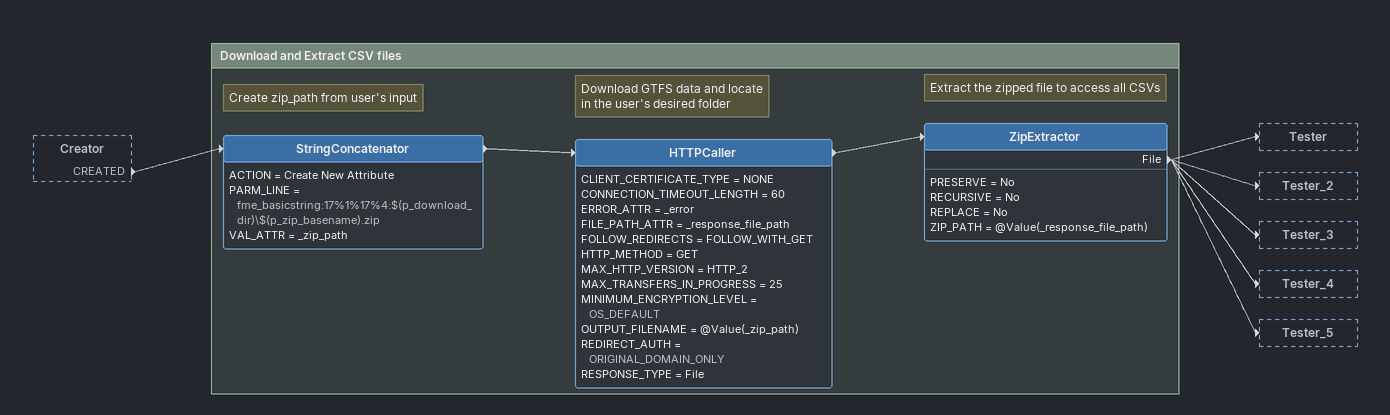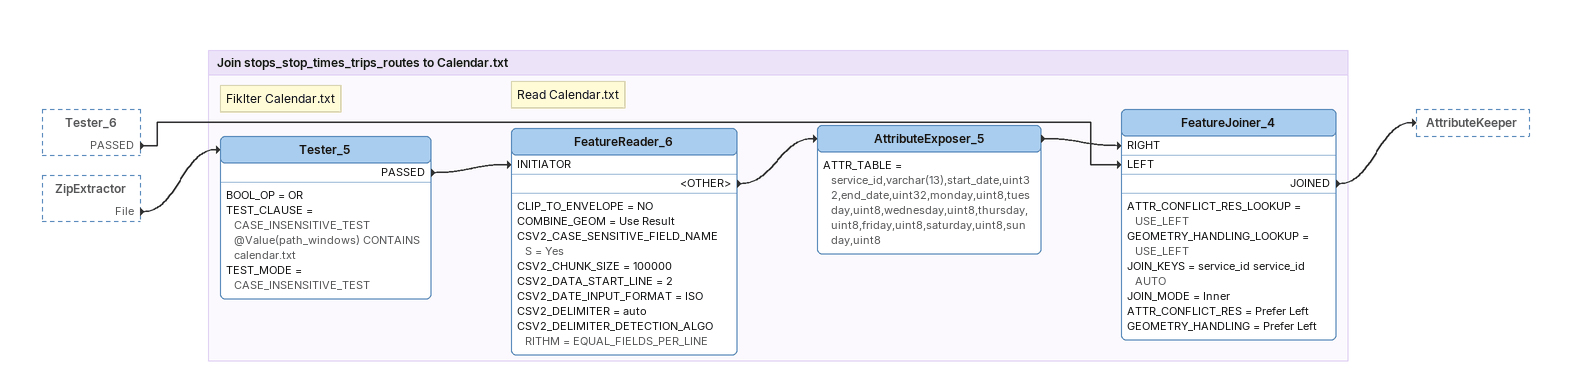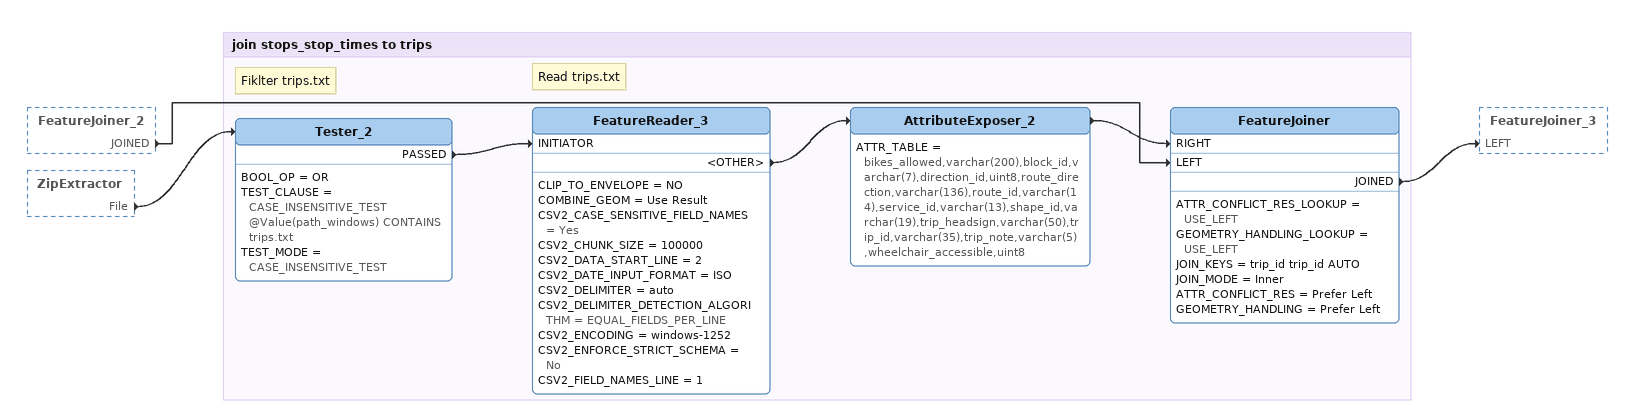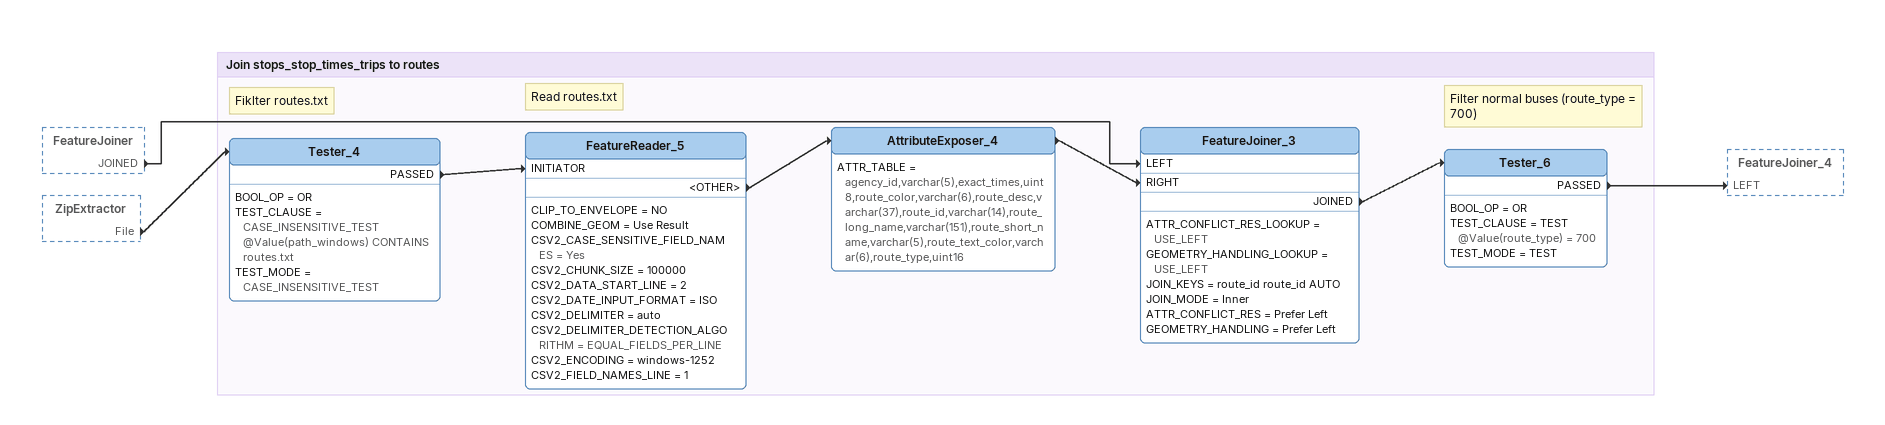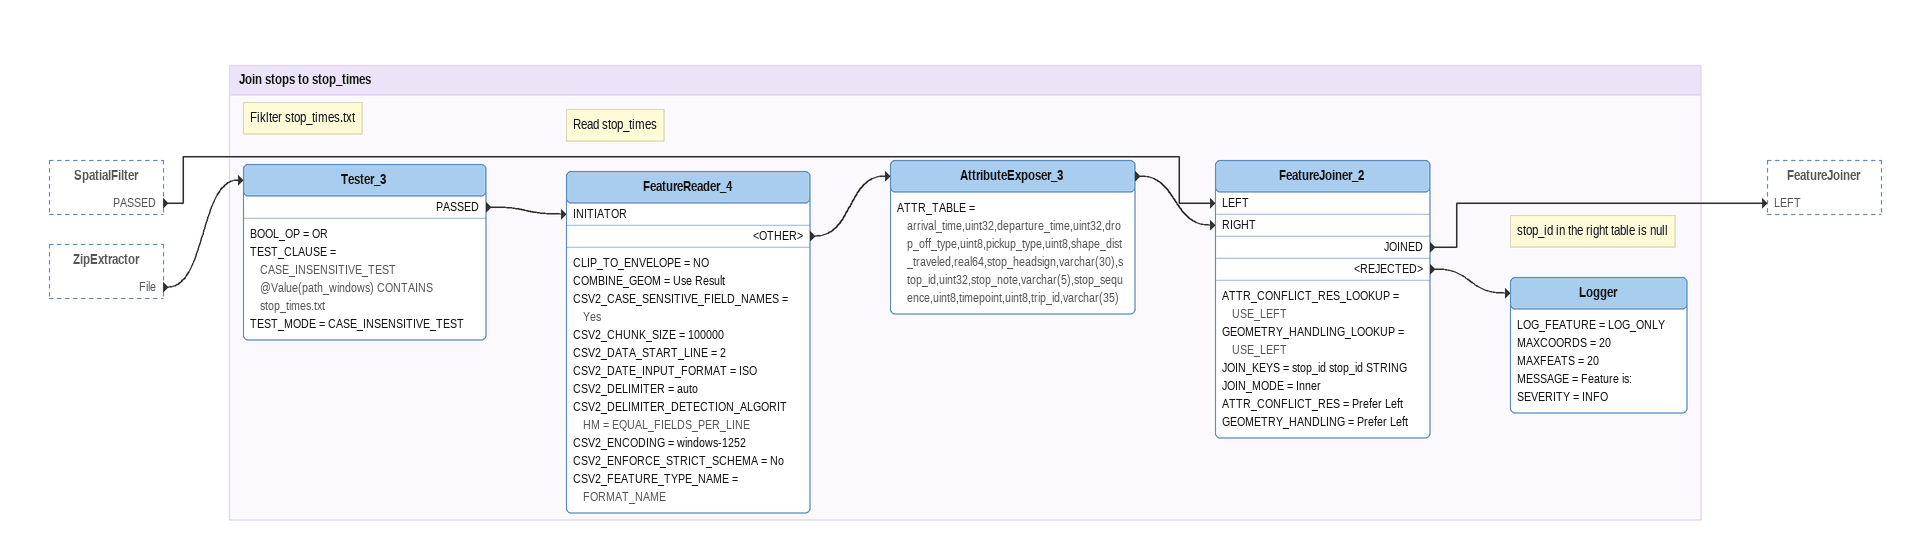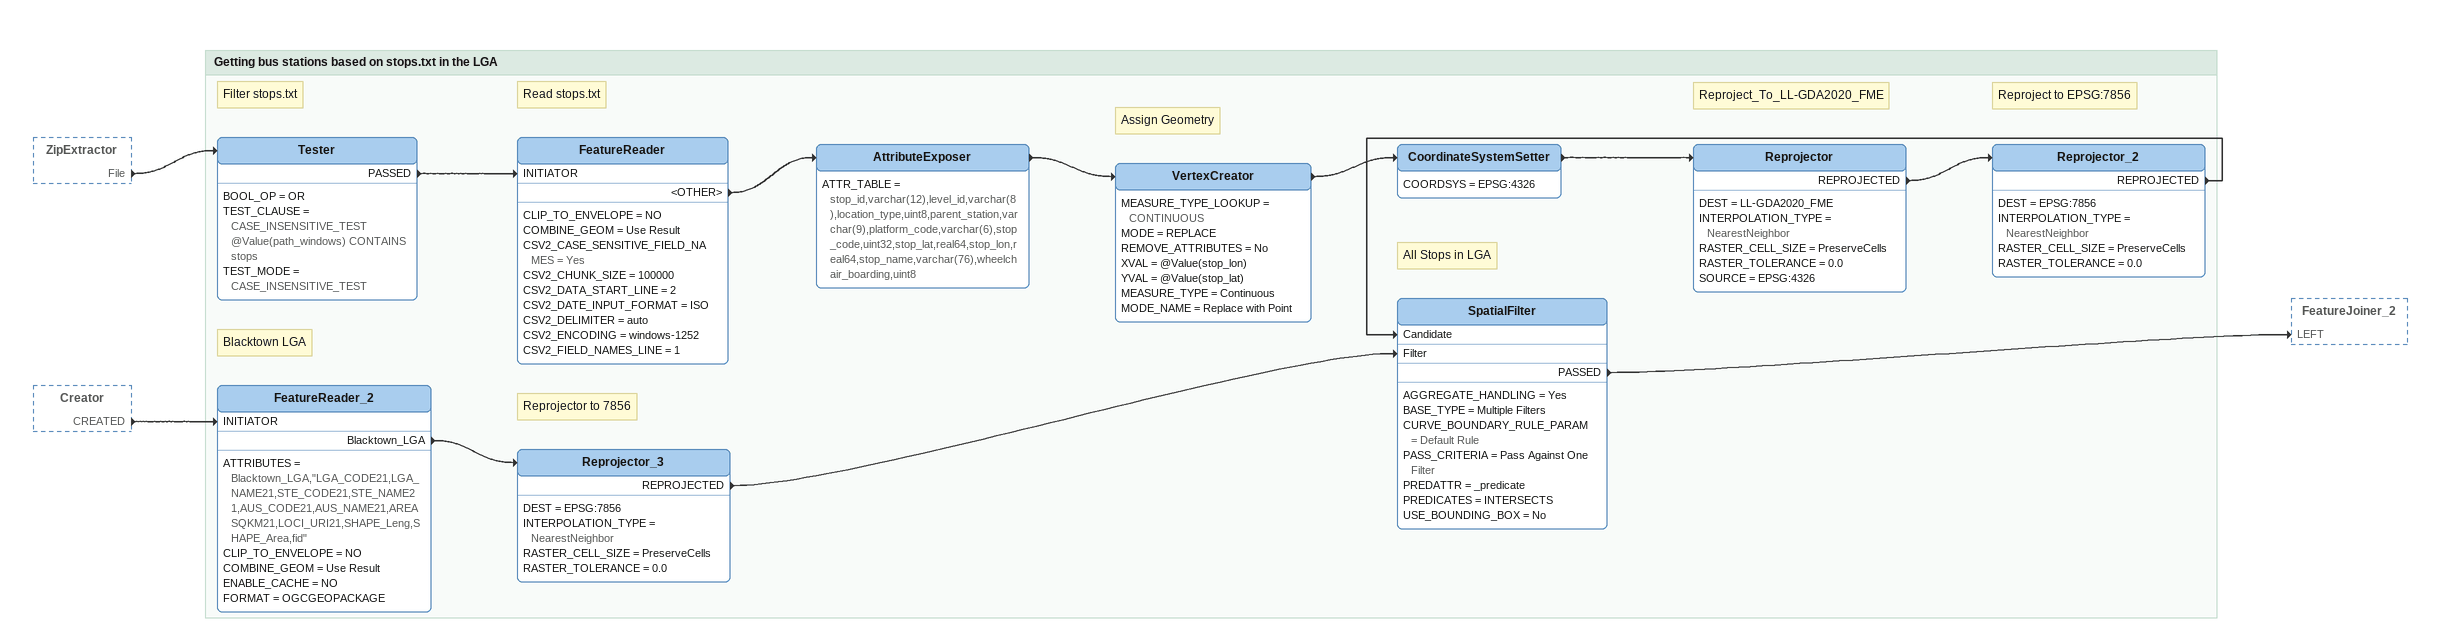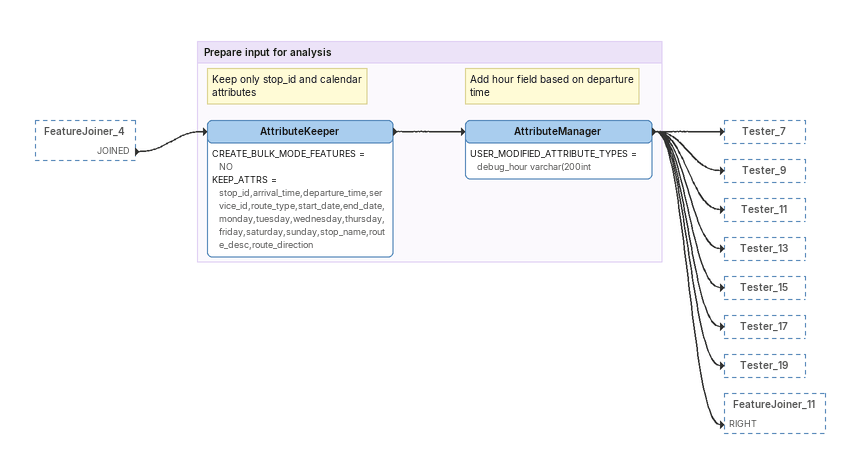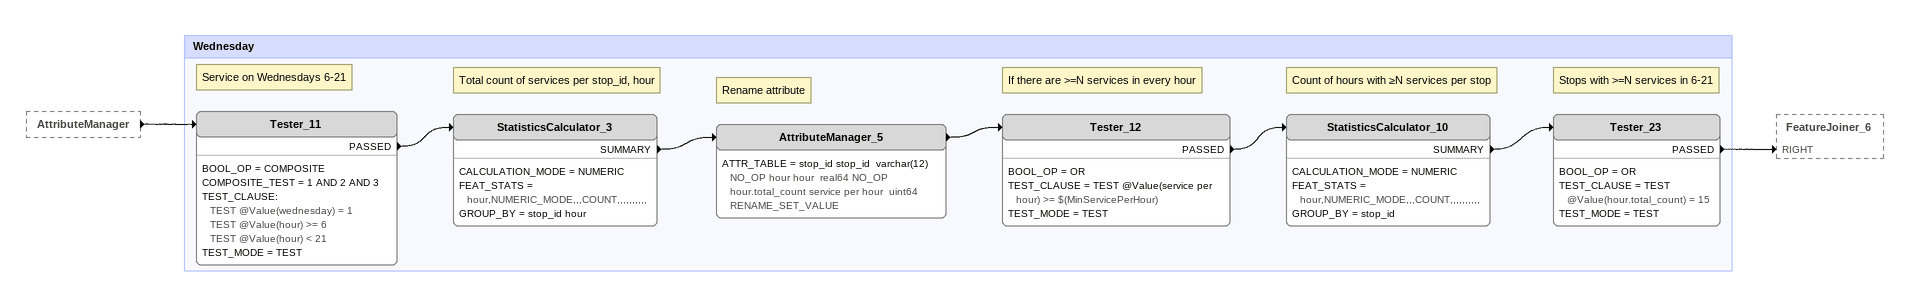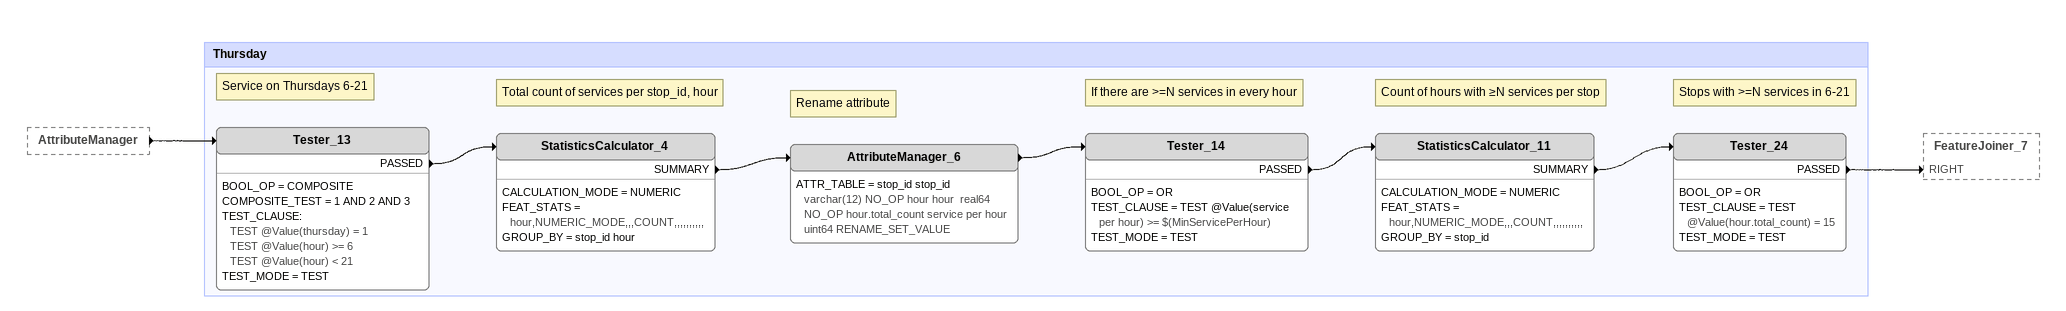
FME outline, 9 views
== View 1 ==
Creator [outside]
    CREATED -> StringConcatenator

Bookmark: Download and Extract CSV files
Note: Create zip_path from user's input
StringConcatenator
    ACTION = Create New Attribute
    PARM_LINE = fme_basicstring:17%1%17%4:$(p_download_dir)\$(p_zip_basename).zip
    VAL_ATTR = _zip_path
    -> HTTPCaller
Note: Download GTFS data and locate / in the user's desired folder
HTTPCaller
    CLIENT_CERTIFICATE_TYPE = NONE
    CONNECTION_TIMEOUT_LENGTH = 60
    ERROR_ATTR = _error
    FILE_PATH_ATTR = _response_file_path
    FOLLOW_REDIRECTS = FOLLOW_WITH_GET
    HTTP_METHOD = GET
    MAX_HTTP_VERSION = HTTP_2
    MAX_TRANSFERS_IN_PROGRESS = 25
    MINIMUM_ENCRYPTION_LEVEL = OS_DEFAULT
    OUTPUT_FILENAME = @Value(_zip_path)
    REDIRECT_AUTH = ORIGINAL_DOMAIN_ONLY
    RESPONSE_TYPE = File
    -> ZipExtractor
Note: Extract the zipped file to access all CSVs
ZipExtractor
    PRESERVE = No
    RECURSIVE = No
    REPLACE = No
    ZIP_PATH = @Value(_response_file_path)
    File -> Tester
    File -> Tester_2
    File -> Tester_3
    File -> Tester_4
    File -> Tester_5

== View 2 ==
Tester_6 [outside]
    PASSED -> FeatureJoiner_4 [LEFT]
ZipExtractor [outside]
    File -> Tester_5

Bookmark: Join stops_stop_times_trips_routes to Calendar.txt
Note: Fiklter Calendar.txt
Tester_5
    BOOL_OP = OR
    TEST_CLAUSE = CASE_INSENSITIVE_TEST @Value(path_windows) CONTAINS calendar.txt
    TEST_MODE = CASE_INSENSITIVE_TEST
    PASSED -> FeatureReader_6 [INITIATOR]
Note: Read Calendar.txt
FeatureReader_6
    CLIP_TO_ENVELOPE = NO
    COMBINE_GEOM = Use Result
    CSV2_CASE_SENSITIVE_FIELD_NAMES = Yes
    CSV2_CHUNK_SIZE = 100000
    CSV2_DATA_START_LINE = 2
    CSV2_DATE_INPUT_FORMAT = ISO
    CSV2_DELIMITER = auto
    CSV2_DELIMITER_DETECTION_ALGORITHM = EQUAL_FIELDS_PER_LINE
    <OTHER> -> AttributeExposer_5
AttributeExposer_5
    ATTR_TABLE = service_id,varchar(13),start_date,uint32,end_date,uint32,monday,uint8,tuesday,uint8,wednesday,uint8,thursday,uint8,friday,uint8,saturday,uint8,sunday,uint8
    -> FeatureJoiner_4 [RIGHT]
FeatureJoiner_4
    ATTR_CONFLICT_RES_LOOKUP = USE_LEFT
    GEOMETRY_HANDLING_LOOKUP = USE_LEFT
    JOIN_KEYS = service_id service_id AUTO
    JOIN_MODE = Inner
    ATTR_CONFLICT_RES = Prefer Left
    GEOMETRY_HANDLING = Prefer Left
    JOINED -> AttributeKeeper

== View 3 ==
FeatureJoiner_2 [outside]
    JOINED -> FeatureJoiner [LEFT]
ZipExtractor [outside]
    File -> Tester_2

Bookmark: join stops_stop_times to trips
Note: Fiklter trips.txt
Tester_2
    BOOL_OP = OR
    TEST_CLAUSE = CASE_INSENSITIVE_TEST @Value(path_windows) CONTAINS trips.txt
    TEST_MODE = CASE_INSENSITIVE_TEST
    PASSED -> FeatureReader_3 [INITIATOR]
Note: Read trips.txt
FeatureReader_3
    CLIP_TO_ENVELOPE = NO
    COMBINE_GEOM = Use Result
    CSV2_CASE_SENSITIVE_FIELD_NAMES = Yes
    CSV2_CHUNK_SIZE = 100000
    CSV2_DATA_START_LINE = 2
    CSV2_DATE_INPUT_FORMAT = ISO
    CSV2_DELIMITER = auto
    CSV2_DELIMITER_DETECTION_ALGORITHM = EQUAL_FIELDS_PER_LINE
    CSV2_ENCODING = windows-1252
    CSV2_ENFORCE_STRICT_SCHEMA = No
    CSV2_FIELD_NAMES_LINE = 1
    <OTHER> -> AttributeExposer_2
AttributeExposer_2
    ATTR_TABLE = bikes_allowed,varchar(200),block_id,varchar(7),direction_id,uint8,route_direction,varchar(136),route_id,varchar(14),service_id,varchar(13),shape_id,varchar(19),trip_headsign,varchar(50),trip_id,varchar(35),trip_note,varchar(5),wheelchair_accessible,uint8
    -> FeatureJoiner [RIGHT]
FeatureJoiner
    ATTR_CONFLICT_RES_LOOKUP = USE_LEFT
    GEOMETRY_HANDLING_LOOKUP = USE_LEFT
    JOIN_KEYS = trip_id trip_id AUTO
    JOIN_MODE = Inner
    ATTR_CONFLICT_RES = Prefer Left
    GEOMETRY_HANDLING = Prefer Left
    JOINED -> FeatureJoiner_3 [LEFT]

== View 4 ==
FeatureJoiner [outside]
    JOINED -> FeatureJoiner_3 [LEFT]
ZipExtractor [outside]
    File -> Tester_4

Bookmark: Join stops_stop_times_trips to routes
Note: Fiklter routes.txt
Tester_4
    BOOL_OP = OR
    TEST_CLAUSE = CASE_INSENSITIVE_TEST @Value(path_windows) CONTAINS routes.txt
    TEST_MODE = CASE_INSENSITIVE_TEST
    PASSED -> FeatureReader_5 [INITIATOR]
Note: Read routes.txt
FeatureReader_5
    CLIP_TO_ENVELOPE = NO
    COMBINE_GEOM = Use Result
    CSV2_CASE_SENSITIVE_FIELD_NAMES = Yes
    CSV2_CHUNK_SIZE = 100000
    CSV2_DATA_START_LINE = 2
    CSV2_DATE_INPUT_FORMAT = ISO
    CSV2_DELIMITER = auto
    CSV2_DELIMITER_DETECTION_ALGORITHM = EQUAL_FIELDS_PER_LINE
    CSV2_ENCODING = windows-1252
    CSV2_FIELD_NAMES_LINE = 1
    <OTHER> -> AttributeExposer_4
AttributeExposer_4
    ATTR_TABLE = agency_id,varchar(5),exact_times,uint8,route_color,varchar(6),route_desc,varchar(37),route_id,varchar(14),route_long_name,varchar(151),route_short_name,varchar(5),route_text_color,varchar(6),route_type,uint16
    -> FeatureJoiner_3 [RIGHT]
FeatureJoiner_3
    ATTR_CONFLICT_RES_LOOKUP = USE_LEFT
    GEOMETRY_HANDLING_LOOKUP = USE_LEFT
    JOIN_KEYS = route_id route_id AUTO
    JOIN_MODE = Inner
    ATTR_CONFLICT_RES = Prefer Left
    GEOMETRY_HANDLING = Prefer Left
    JOINED -> Tester_6
Note: Filter normal buses (route_type = 700)
Tester_6
    BOOL_OP = OR
    TEST_CLAUSE = TEST @Value(route_type) = 700
    TEST_MODE = TEST
    PASSED -> FeatureJoiner_4 [LEFT]

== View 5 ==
SpatialFilter [outside]
    PASSED -> FeatureJoiner_2 [LEFT]
ZipExtractor [outside]
    File -> Tester_3

Bookmark: Join stops to stop_times
Note: Fiklter stop_times.txt
Tester_3
    BOOL_OP = OR
    TEST_CLAUSE = CASE_INSENSITIVE_TEST @Value(path_windows) CONTAINS stop_times.txt
    TEST_MODE = CASE_INSENSITIVE_TEST
    PASSED -> FeatureReader_4 [INITIATOR]
Note: Read stop_times
FeatureReader_4
    CLIP_TO_ENVELOPE = NO
    COMBINE_GEOM = Use Result
    CSV2_CASE_SENSITIVE_FIELD_NAMES = Yes
    CSV2_CHUNK_SIZE = 100000
    CSV2_DATA_START_LINE = 2
    CSV2_DATE_INPUT_FORMAT = ISO
    CSV2_DELIMITER = auto
    CSV2_DELIMITER_DETECTION_ALGORITHM = EQUAL_FIELDS_PER_LINE
    CSV2_ENCODING = windows-1252
    CSV2_ENFORCE_STRICT_SCHEMA = No
    CSV2_FEATURE_TYPE_NAME = FORMAT_NAME
    <OTHER> -> AttributeExposer_3
AttributeExposer_3
    ATTR_TABLE = arrival_time,uint32,departure_time,uint32,drop_off_type,uint8,pickup_type,uint8,shape_dist_traveled,real64,stop_headsign,varchar(30),stop_id,uint32,stop_note,varchar(5),stop_sequence,uint8,timepoint,uint8,trip_id,varchar(35)
    -> FeatureJoiner_2 [RIGHT]
FeatureJoiner_2
    ATTR_CONFLICT_RES_LOOKUP = USE_LEFT
    GEOMETRY_HANDLING_LOOKUP = USE_LEFT
    JOIN_KEYS = stop_id stop_id STRING
    JOIN_MODE = Inner
    ATTR_CONFLICT_RES = Prefer Left
    GEOMETRY_HANDLING = Prefer Left
    JOINED -> FeatureJoiner [LEFT]
    <REJECTED> -> Logger
Note: stop_id in the right table is null
Logger
    LOG_FEATURE = LOG_ONLY
    MAXCOORDS = 20
    MAXFEATS = 20
    MESSAGE = Feature is:
    SEVERITY = INFO

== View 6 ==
ZipExtractor [outside]
    File -> Tester
Creator [outside]
    CREATED -> FeatureReader_2 [INITIATOR]

Bookmark: Getting bus stations based on stops.txt in the LGA
Note: Filter stops.txt
Tester
    BOOL_OP = OR
    TEST_CLAUSE = CASE_INSENSITIVE_TEST @Value(path_windows) CONTAINS stops
    TEST_MODE = CASE_INSENSITIVE_TEST
    PASSED -> FeatureReader [INITIATOR]
Note: Read stops.txt
FeatureReader
    CLIP_TO_ENVELOPE = NO
    COMBINE_GEOM = Use Result
    CSV2_CASE_SENSITIVE_FIELD_NAMES = Yes
    CSV2_CHUNK_SIZE = 100000
    CSV2_DATA_START_LINE = 2
    CSV2_DATE_INPUT_FORMAT = ISO
    CSV2_DELIMITER = auto
    CSV2_ENCODING = windows-1252
    CSV2_FIELD_NAMES_LINE = 1
    <OTHER> -> AttributeExposer
AttributeExposer
    ATTR_TABLE = stop_id,varchar(12),level_id,varchar(8),location_type,uint8,parent_station,varchar(9),platform_code,varchar(6),stop_code,uint32,stop_lat,real64,stop_lon,real64,stop_name,varchar(76),wheelchair_boarding,uint8
    -> VertexCreator
Note: Assign Geometry
VertexCreator
    MEASURE_TYPE_LOOKUP = CONTINUOUS
    MODE = REPLACE
    REMOVE_ATTRIBUTES = No
    XVAL = @Value(stop_lon)
    YVAL = @Value(stop_lat)
    MEASURE_TYPE = Continuous
    MODE_NAME = Replace with Point
    -> CoordinateSystemSetter
CoordinateSystemSetter
    COORDSYS = EPSG:4326
    -> Reprojector
Note: Reproject_To_LL-GDA2020_FME
Reprojector
    DEST = LL-GDA2020_FME
    INTERPOLATION_TYPE = NearestNeighbor
    RASTER_CELL_SIZE = PreserveCells
    RASTER_TOLERANCE = 0.0
    SOURCE = EPSG:4326
    REPROJECTED -> Reprojector_2
Note: Reproject to EPSG:7856
Reprojector_2
    DEST = EPSG:7856
    INTERPOLATION_TYPE = NearestNeighbor
    RASTER_CELL_SIZE = PreserveCells
    RASTER_TOLERANCE = 0.0
    REPROJECTED -> SpatialFilter [Candidate]
Note: Blacktown LGA
FeatureReader_2
    ATTRIBUTES = Blacktown_LGA,"LGA_CODE21,LGA_NAME21,STE_CODE21,STE_NAME21,AUS_CODE21,AUS_NAME21,AREASQKM21,LOCI_URI21,SHAPE_Leng,SHAPE_Area,fid"
    CLIP_TO_ENVELOPE = NO
    COMBINE_GEOM = Use Result
    ENABLE_CACHE = NO
    FORMAT = OGCGEOPACKAGE
    Blacktown_LGA -> Reprojector_3
Note: Reprojector to 7856
Reprojector_3
    DEST = EPSG:7856
    INTERPOLATION_TYPE = NearestNeighbor
    RASTER_CELL_SIZE = PreserveCells
    RASTER_TOLERANCE = 0.0
    REPROJECTED -> SpatialFilter [Filter]
Note: All Stops in LGA
SpatialFilter
    AGGREGATE_HANDLING = Yes
    BASE_TYPE = Multiple Filters
    CURVE_BOUNDARY_RULE_PARAM = Default Rule
    PASS_CRITERIA = Pass Against One Filter
    PREDATTR = _predicate
    PREDICATES = INTERSECTS
    USE_BOUNDING_BOX = No
    PASSED -> FeatureJoiner_2 [LEFT]

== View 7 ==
FeatureJoiner_4 [outside]
    JOINED -> AttributeKeeper

Bookmark: Prepare input for analysis
Note: Keep only stop_id and calendar attributes
AttributeKeeper
    CREATE_BULK_MODE_FEATURES = NO
    KEEP_ATTRS = stop_id,arrival_time,departure_time,service_id,route_type,start_date,end_date,monday,tuesday,wednesday,thursday,friday,saturday,sunday,stop_name,route_desc,route_direction
    -> AttributeManager
Note: Add hour field based on departure time
AttributeManager
    USER_MODIFIED_ATTRIBUTE_TYPES = debug_hour varchar(200int
    -> Tester_7
    -> Tester_9
    -> Tester_11
    -> Tester_13
    -> Tester_15
    -> Tester_17
    -> Tester_19
    -> FeatureJoiner_11 [RIGHT]

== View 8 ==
AttributeManager [outside]
    -> Tester_11

Bookmark: Wednesday
Note: Service on Wednesdays 6-21
Tester_11
    BOOL_OP = COMPOSITE
    COMPOSITE_TEST = 1 AND 2 AND 3
    TEST_CLAUSE:
      TEST @Value(wednesday) = 1
      TEST @Value(hour) >= 6
      TEST @Value(hour) < 21
    TEST_MODE = TEST
    PASSED -> StatisticsCalculator_3
Note: Total count of services per stop_id, hour
StatisticsCalculator_3
    CALCULATION_MODE = NUMERIC
    FEAT_STATS = hour,NUMERIC_MODE,,,COUNT,,,,,,,,,,
    GROUP_BY = stop_id hour
    SUMMARY -> AttributeManager_5
Note: Rename attribute
AttributeManager_5
    ATTR_TABLE = stop_id stop_id  varchar(12) NO_OP hour hour  real64 NO_OP hour.total_count service per hour  uint64 RENAME_SET_VALUE
    -> Tester_12
Note: If there are >=N services in every hour
Tester_12
    BOOL_OP = OR
    TEST_CLAUSE = TEST @Value(service per hour) >= $(MinServicePerHour)
    TEST_MODE = TEST
    PASSED -> StatisticsCalculator_10
Note: Count of hours with ≥N services per stop
StatisticsCalculator_10
    CALCULATION_MODE = NUMERIC
    FEAT_STATS = hour,NUMERIC_MODE,,,COUNT,,,,,,,,,,
    GROUP_BY = stop_id
    SUMMARY -> Tester_23
Note: Stops with >=N services in 6-21
Tester_23
    BOOL_OP = OR
    TEST_CLAUSE = TEST @Value(hour.total_count) = 15
    TEST_MODE = TEST
    PASSED -> FeatureJoiner_6 [RIGHT]

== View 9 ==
AttributeManager [outside]
    -> Tester_13

Bookmark: Thursday
Note: Service on Thursdays 6-21
Tester_13
    BOOL_OP = COMPOSITE
    COMPOSITE_TEST = 1 AND 2 AND 3
    TEST_CLAUSE:
      TEST @Value(thursday) = 1
      TEST @Value(hour) >= 6
      TEST @Value(hour) < 21
    TEST_MODE = TEST
    PASSED -> StatisticsCalculator_4
Note: Total count of services per stop_id, hour
StatisticsCalculator_4
    CALCULATION_MODE = NUMERIC
    FEAT_STATS = hour,NUMERIC_MODE,,,COUNT,,,,,,,,,,
    GROUP_BY = stop_id hour
    SUMMARY -> AttributeManager_6
Note: Rename attribute
AttributeManager_6
    ATTR_TABLE = stop_id stop_id  varchar(12) NO_OP hour hour  real64 NO_OP hour.total_count service per hour  uint64 RENAME_SET_VALUE
    -> Tester_14
Note: If there are >=N services in every hour
Tester_14
    BOOL_OP = OR
    TEST_CLAUSE = TEST @Value(service per hour) >= $(MinServicePerHour)
    TEST_MODE = TEST
    PASSED -> StatisticsCalculator_11
Note: Count of hours with ≥N services per stop
StatisticsCalculator_11
    CALCULATION_MODE = NUMERIC
    FEAT_STATS = hour,NUMERIC_MODE,,,COUNT,,,,,,,,,,
    GROUP_BY = stop_id
    SUMMARY -> Tester_24
Note: Stops with >=N services in 6-21
Tester_24
    BOOL_OP = OR
    TEST_CLAUSE = TEST @Value(hour.total_count) = 15
    TEST_MODE = TEST
    PASSED -> FeatureJoiner_7 [RIGHT]
